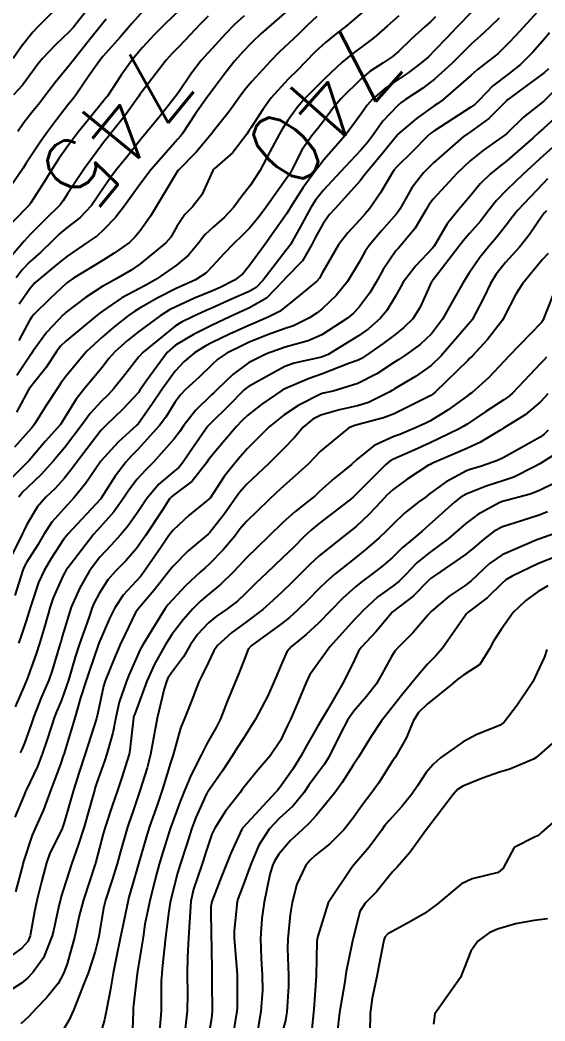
# Model space of a CAD drawing. Header units: metres. Extents: x 307586 to 320046, y 7427249 to 7434250.
# Drawn here: x 310767.2 to 310795.9, y 7432846.5 to 7432901.3 of the extents above; entities that cross this region are included whole.
import ezdxf
from ezdxf.enums import TextEntityAlignment as Align

# ---------------------------------------------------------------- set-up
doc = ezdxf.new("R2010")
doc.units = ezdxf.units.M
doc.header["$MEASUREMENT"] = 0
for name, color, linetype in [('Cotas', 45, 'Continuous'), ('Curvas de Nivel 1m', 11, 'Continuous'), ('Curvas de Nivel 5m', 15, 'Continuous')]:
    doc.layers.add(name, color=color, linetype=linetype)
doc.styles.add('Style-STANDARD', font='STANDARD.shx')

msp = doc.modelspace()

# ---------------------------------------------------------------- linework, layer by layer
at = {"layer": 'Curvas de Nivel 1m', "flags": 128}
for points, elevation in [([(310771.76, 7432902.952), (310770.357, 7432901.174), (310770.172, 7432900.944), (310769.935, 7432900.685), (310769.167, 7432899.945), (310768.454, 7432899.195), (310768.208, 7432898.899), (310767.906, 7432898.482), (310767.358, 7432897.746), (310766.879, 7432897.21)], 749), ([(310795.957, 7432902.22), (310794.727, 7432900.878), (310794.352, 7432900.469), (310793.93, 7432900.019), (310793.353, 7432899.465), (310792.642, 7432898.903), (310792.231, 7432898.585), (310791.907, 7432898.296), (310790.354, 7432896.933), (310790.088, 7432896.739), (310789.888, 7432896.611), (310788.913, 7432895.914), (310787.864, 7432895.022), (310787.833, 7432894.991), (310787.811, 7432894.961), (310786.948, 7432893.873), (310786.192, 7432892.977), (310786.04, 7432892.779), (310785.838, 7432892.512), (310784.471, 7432891), (310784.162, 7432890.661), (310783.81, 7432890.175), (310783.385, 7432889.428), (310783.187, 7432889.016), (310782.673, 7432888.132), (310781.775, 7432887.194), (310781.627, 7432887.032), (310780.715, 7432886.089), (310779.75, 7432885.54), (310779.417, 7432885.394), (310778.708, 7432885.07), (310778.055, 7432884.761), (310777.738, 7432884.613), (310776.718, 7432884.105), (310775.727, 7432883.51), (310775.28, 7432883.107), (310774.121, 7432881.538), (310773.845, 7432881.128), (310773.786, 7432881.045), (310773.7, 7432880.928), (310772.83, 7432879.994), (310771.95, 7432879.147), (310771.808, 7432879.012), (310771.67, 7432878.855), (310770.381, 7432877.169), (310770.069, 7432876.751), (310769.638, 7432876.217), (310769.145, 7432875.67), (310768.644, 7432875.19), (310768.166, 7432874.646), (310767.608, 7432873.696), (310767.446, 7432873.36), (310767.371, 7432873.202), (310766.775, 7432872.024)], 736), ([(310791.952, 7432901.77), (310791.125, 7432900.922), (310790.553, 7432900.311), (310789.924, 7432899.657), (310789.561, 7432899.301), (310789.158, 7432898.948), (310788.453, 7432898.409), (310787.904, 7432898.056), (310787.249, 7432897.617), (310786.505, 7432896.974), (310786.219, 7432896.646), (310785.881, 7432896.174), (310785.385, 7432895.473), (310785.007, 7432894.993), (310783.849, 7432893.661), (310783.564, 7432893.295), (310783.357, 7432893.015), (310782.717, 7432892.139), (310782.005, 7432891.028), (310781.939, 7432890.911), (310781.818, 7432890.715), (310781.119, 7432889.725), (310780.63, 7432889.047), (310779.781, 7432887.874), (310779.415, 7432887.425), (310778.952, 7432887.068), (310778.174, 7432886.669), (310777.764, 7432886.495), (310776.768, 7432886.079), (310775.751, 7432885.617), (310775.412, 7432885.441), (310774.889, 7432885.113), (310773.734, 7432884.264), (310773.103, 7432883.763), (310772.416, 7432883.143), (310772.089, 7432882.777), (310771.714, 7432882.3), (310770.778, 7432881.164), (310770.308, 7432880.557), (310769.678, 7432879.548), (310769.542, 7432879.314), (310769.441, 7432879.182), (310768.612, 7432878.242), (310767.722, 7432877.199), (310767.689, 7432877.163), (310767.652, 7432877.126), (310766.691, 7432876.156)], 738), ([(310773.95, 7432901.79), (310773.362, 7432901.136), (310772.709, 7432900.365), (310771.918, 7432899.5), (310771.755, 7432899.313), (310771.632, 7432899.154), (310770.999, 7432898.259), (310770.262, 7432897.174), (310770.104, 7432896.963), (310769.886, 7432896.697), (310769.216, 7432895.844), (310768.73, 7432895.191), (310768.373, 7432894.68), (310767.85, 7432893.906), (310767.571, 7432893.478), (310767.401, 7432893.204), (310766.766, 7432892.279)], 747), ([(310775.95, 7432901.839), (310775.183, 7432901.111), (310774.562, 7432900.492), (310773.923, 7432899.8), (310773.611, 7432899.44), (310773.361, 7432899.136), (310772.755, 7432898.291), (310772.01, 7432897.149), (310771.962, 7432897.079), (310771.89, 7432896.988), (310771.071, 7432895.966), (310770.418, 7432895.172), (310769.855, 7432894.438), (310769.338, 7432893.695), (310769.013, 7432893.188), (310768.561, 7432892.468), (310767.824, 7432891.305), (310767.781, 7432891.243), (310767.741, 7432891.201), (310766.795, 7432890.223)], 746), ([(310785.95, 7432901.72), (310785.08, 7432900.993), (310784.44, 7432900.498), (310783.929, 7432900.072), (310783.379, 7432899.558), (310782.846, 7432899.021), (310782.38, 7432898.554), (310781.903, 7432898.079), (310780.973, 7432897.044), (310780.518, 7432896.416), (310779.868, 7432895.418), (310779.723, 7432895.203), (310779.626, 7432895.062), (310778.872, 7432894.05), (310777.844, 7432893.157), (310777.804, 7432893.12), (310777.778, 7432893.081), (310777.177, 7432891.739), (310776.657, 7432891.092), (310776.247, 7432890.666), (310775.806, 7432890.005), (310775.479, 7432889.424), (310775.204, 7432889.109), (310773.781, 7432887.954), (310773.299, 7432887.614), (310772.496, 7432887.143), (310772.027, 7432886.89), (310771.767, 7432886.74), (310770.801, 7432886.121), (310769.745, 7432885.321), (310769.671, 7432885.254), (310769.594, 7432885.181), (310768.701, 7432884.223), (310767.956, 7432883.198), (310767.861, 7432883.059), (310767.719, 7432882.848), (310767.057, 7432881.859)], 741), ([(310781.952, 7432901.901), (310780.958, 7432901.045), (310780.422, 7432900.567), (310779.928, 7432900.09), (310779.42, 7432899.565), (310778.985, 7432899.069), (310778.507, 7432898.474), (310777.899, 7432897.669), (310777.648, 7432897.33), (310777.467, 7432897.084), (310776.813, 7432896.156), (310776.121, 7432895.097), (310776.009, 7432894.951), (310775.86, 7432894.789), (310774.406, 7432893.122), (310773.835, 7432892.383), (310773.307, 7432891.656), (310772.947, 7432891.139), (310772.455, 7432890.502), (310771.803, 7432889.822), (310771.449, 7432889.505), (310770.95, 7432889.163), (310769.785, 7432888.376), (310769.124, 7432887.842), (310768.36, 7432887.194), (310768.047, 7432886.919), (310767.764, 7432886.597), (310767.19, 7432885.767)], 743), ([(310789.948, 7432901.475), (310789.678, 7432901.211), (310789.383, 7432900.946), (310788.625, 7432900.26), (310787.922, 7432899.594), (310787.583, 7432899.299), (310787.095, 7432898.968), (310786.381, 7432898.503), (310785.904, 7432898.112), (310784.775, 7432896.997), (310784.368, 7432896.52), (310783.875, 7432895.84), (310783.516, 7432895.366), (310783.227, 7432895.016), (310782.652, 7432894.225), (310782.06, 7432893.028), (310781.983, 7432892.887), (310781.839, 7432892.686), (310780.669, 7432891.047), (310780.309, 7432890.559), (310779.806, 7432889.944), (310779.365, 7432889.499), (310778.913, 7432889.069), (310778.361, 7432888.5), (310777.781, 7432887.855), (310777.398, 7432887.462), (310776.835, 7432887.089), (310776.103, 7432886.762), (310775.766, 7432886.613), (310774.77, 7432886.102), (310773.749, 7432885.528), (310773.5, 7432885.379), (310773.155, 7432885.136), (310772.369, 7432884.512), (310771.731, 7432883.975), (310770.87, 7432883.163), (310769.709, 7432881.774), (310769.461, 7432881.427), (310769.288, 7432881.184), (310768.658, 7432880.221), (310768.024, 7432879.196), (310767.872, 7432878.997), (310767.669, 7432878.765), (310766.927, 7432877.941)], 739), ([(310779.481, 7432901.531), (310778.963, 7432901.07), (310778.46, 7432900.55), (310777.926, 7432899.956), (310777.508, 7432899.495), (310777.144, 7432899.088), (310776.602, 7432898.397), (310775.895, 7432897.339), (310775.723, 7432897.103), (310774.913, 7432896.079), (310774.13, 7432895.126), (310773.86, 7432894.798), (310773.118, 7432893.869), (310772.517, 7432893.143), (310772.223, 7432892.762), (310771.833, 7432892.175), (310771.137, 7432891.16), (310770.499, 7432890.484), (310769.804, 7432889.951), (310769.383, 7432889.6), (310768.972, 7432889.188), (310768.369, 7432888.612), (310767.782, 7432888.095), (310767.341, 7432887.641), (310767.014, 7432887.208)], 744), ([(310771.945, 7432901.346), (310771.785, 7432901.152), (310770.961, 7432900.131), (310770.201, 7432899.176), (310769.909, 7432898.82), (310769.171, 7432897.916), (310768.615, 7432897.193), (310768.305, 7432896.777), (310767.879, 7432896.245), (310767.416, 7432895.658), (310767.101, 7432895.208)], 748), ([(310783.464, 7432901.498), (310782.958, 7432901.02), (310782.436, 7432900.524), (310781.928, 7432900.033), (310781.411, 7432899.548), (310780.906, 7432899.045), (310779.902, 7432897.952), (310779.499, 7432897.461), (310779.212, 7432897.067), (310778.659, 7432896.294), (310777.866, 7432895.307), (310777.767, 7432895.178), (310777.698, 7432895.082), (310776.867, 7432894.076), (310775.893, 7432893.1), (310775.869, 7432893.074), (310775.842, 7432893.031), (310774.701, 7432891.117), (310774.363, 7432890.574), (310773.803, 7432889.776), (310773.514, 7432889.416), (310773.213, 7432889.136), (310772.385, 7432888.546), (310771.783, 7432888.164), (310770.162, 7432887.174), (310769.925, 7432887.023), (310769.769, 7432886.906), (310768.87, 7432886.075), (310767.982, 7432885.198), (310767.869, 7432885.071), (310767.74, 7432884.87), (310767.172, 7432883.762)], 742), ([(310793.441, 7432901.402), (310792.909, 7432900.9), (310792.405, 7432900.436), (310791.929, 7432900.004), (310791.38, 7432899.46), (310790.855, 7432898.926), (310789.904, 7432898.071), (310789.263, 7432897.583), (310788.311, 7432896.956), (310788.064, 7432896.784), (310787.888, 7432896.638), (310787.071, 7432895.772), (310786.504, 7432894.974), (310786.234, 7432894.602), (310785.855, 7432894.175), (310784.765, 7432892.996), (310783.833, 7432891.991), (310783.385, 7432891.456), (310783.107, 7432891.017), (310782.653, 7432890.179), (310782.013, 7432889.028), (310781.927, 7432888.893), (310781.79, 7432888.719), (310780.509, 7432887.049), (310780.147, 7432886.675), (310779.764, 7432886.452), (310778.797, 7432886.03), (310777.75, 7432885.562), (310777.417, 7432885.414), (310776.707, 7432885.09), (310776.062, 7432884.774), (310775.738, 7432884.571), (310773.967, 7432883.126), (310773.72, 7432882.876), (310772.953, 7432881.895), (310772.353, 7432881.143), (310772.046, 7432880.798), (310771.692, 7432880.45), (310771.074, 7432879.767), (310770.632, 7432879.166), (310769.66, 7432877.896), (310769.33, 7432877.509), (310769.058, 7432877.186), (310768.393, 7432876.441), (310767.631, 7432875.729), (310767.362, 7432875.467), (310767.172, 7432875.205)], 737), ([(310796.133, 7432898.636), (310795.909, 7432898.435), (310794.116, 7432897.108), (310793.893, 7432896.944), (310793.863, 7432896.921), (310793.835, 7432896.891), (310792.865, 7432895.914), (310791.867, 7432895.189), (310791.695, 7432895.083), (310791.471, 7432894.916), (310789.848, 7432893.497), (310789.562, 7432893.227), (310789.295, 7432892.945), (310788.662, 7432892.124), (310787.999, 7432890.958), (310787.93, 7432890.85), (310787.819, 7432890.708), (310787.006, 7432889.767), (310786.329, 7432888.975), (310786.111, 7432888.656), (310785.784, 7432888.063), (310785.133, 7432886.99), (310784.52, 7432886.24), (310783.75, 7432885.511), (310783.475, 7432885.284), (310783.069, 7432885.017), (310782.182, 7432884.582), (310781.737, 7432884.424), (310780.767, 7432884.078), (310779.729, 7432883.652), (310779.325, 7432883.466), (310778.549, 7432883.072), (310778.056, 7432882.741), (310777.716, 7432882.431), (310777.027, 7432881.769), (310776.288, 7432881.094), (310775.998, 7432880.797), (310775.692, 7432880.37), (310775.211, 7432879.576), (310774.865, 7432879.112), (310773.659, 7432877.788), (310773.333, 7432877.457), (310773.039, 7432877.136), (310772.437, 7432876.346), (310771.671, 7432875.15), (310771.652, 7432875.121), (310771.622, 7432875.089), (310769.839, 7432873.176), (310769.6, 7432872.872), (310768.934, 7432871.842), (310768.546, 7432871.19), (310768.242, 7432870.524), (310767.805, 7432869.197), (310767.742, 7432869.007), (310767.545, 7432868.382), (310767.247, 7432867.492), (310767.145, 7432867.204)], 734), ([(310796.89, 7432897.863), (310795.893, 7432896.877), (310795.869, 7432896.86), (310794.764, 7432895.992), (310793.866, 7432895.125), (310793.746, 7432895.01), (310793.587, 7432894.893), (310792.579, 7432894.179), (310791.85, 7432893.601), (310791.129, 7432892.921), (310789.829, 7432891.505), (310789.581, 7432891.187), (310789.436, 7432890.944), (310788.836, 7432889.921), (310788.034, 7432888.958), (310787.92, 7432888.831), (310787.79, 7432888.671), (310787.09, 7432887.657), (310786.703, 7432886.971), (310786.358, 7432886.38), (310785.752, 7432885.575), (310785.469, 7432885.262), (310785.141, 7432884.989), (310783.734, 7432884.084), (310782.992, 7432883.756), (310781.727, 7432883.407), (310780.701, 7432883.045), (310779.718, 7432882.54), (310778.862, 7432881.918), (310777.984, 7432881.077), (310777.846, 7432880.933), (310777.699, 7432880.797), (310776.833, 7432879.941), (310776.171, 7432879.095), (310775.97, 7432878.796), (310775.666, 7432878.392), (310774.524, 7432877.117), (310774.09, 7432876.679), (310773.639, 7432876.179), (310773.185, 7432875.58), (310772.888, 7432875.137), (310772.364, 7432874.394), (310771.607, 7432873.562), (310771.245, 7432873.155), (310770.163, 7432871.745), (310769.743, 7432871.178), (310769.681, 7432871.079), (310769.578, 7432870.866), (310769.048, 7432869.697), (310768.872, 7432869.187), (310768.584, 7432868.148), (310768.295, 7432867.192), (310768.103, 7432866.615), (310767.599, 7432865.199), (310767.571, 7432865.13), (310767.5, 7432864.951), (310766.961, 7432863.732)], 733), ([(310796.647, 7432896.087), (310795.871, 7432895.385), (310795.592, 7432895.139), (310795.294, 7432894.869), (310793.85, 7432893.607), (310793.454, 7432893.286), (310792.961, 7432892.899), (310792.399, 7432892.343), (310791.83, 7432891.649), (310791.206, 7432890.919), (310790.588, 7432890.152), (310789.883, 7432888.939), (310789.792, 7432888.816), (310788.871, 7432887.86), (310788.193, 7432886.956), (310788.034, 7432886.692), (310787.762, 7432886.205), (310787.295, 7432885.419), (310786.935, 7432884.968), (310786.297, 7432884.415), (310785.733, 7432884.02), (310784.082, 7432883.005), (310783.721, 7432882.863), (310782.215, 7432882.528), (310781.716, 7432882.339), (310780.132, 7432881.479), (310779.705, 7432881.239), (310779.599, 7432881.166), (310779.49, 7432881.062), (310778.598, 7432880.162), (310777.676, 7432879.271), (310777.583, 7432879.172), (310777.508, 7432879.082), (310776.748, 7432878.003), (310776.14, 7432877.095), (310775.922, 7432876.824), (310775.645, 7432876.597), (310774.83, 7432875.917), (310774.159, 7432875.122), (310773.615, 7432874.305), (310773.132, 7432873.61), (310772.733, 7432873.139), (310772.187, 7432872.554), (310771.59, 7432871.906), (310771.023, 7432871.158), (310770.494, 7432870.241), (310770.034, 7432869.173), (310769.537, 7432867.579), (310769.454, 7432867.26), (310769.43, 7432867.181), (310768.988, 7432865.707), (310768.797, 7432865.187), (310768.408, 7432864.277), (310767.99, 7432863.195), (310767.858, 7432862.817), (310767.468, 7432861.736), (310767.31, 7432861.356), (310767.228, 7432861.202)], 732), ([(310796.37, 7432894.343), (310795.853, 7432893.888), (310794.744, 7432892.876), (310793.834, 7432891.997), (310793.29, 7432891.434), (310792.866, 7432890.9), (310792.414, 7432890.304), (310791.804, 7432889.622), (310791.475, 7432889.238), (310791.233, 7432888.918), (310789.774, 7432887.021), (310789.739, 7432886.975), (310789.714, 7432886.941), (310789.113, 7432885.586), (310788.705, 7432884.95), (310788.218, 7432884.475), (310787.734, 7432884.089), (310787.09, 7432883.605), (310786.183, 7432882.975), (310785.905, 7432882.794), (310785.72, 7432882.701), (310785.252, 7432882.521), (310783.712, 7432881.926), (310783.044, 7432881.683), (310781.704, 7432881.121), (310781.544, 7432881.032), (310780.454, 7432880.286), (310779.682, 7432879.679), (310779.358, 7432879.383), (310779.065, 7432879.066), (310778.423, 7432878.315), (310777.656, 7432877.404), (310777.515, 7432877.22), (310777.427, 7432877.082), (310776.652, 7432876.075), (310775.626, 7432875.31), (310775.507, 7432875.219), (310775.413, 7432875.103), (310775.038, 7432874.53), (310774.117, 7432873.122), (310773.595, 7432872.387), (310773.018, 7432871.706), (310772.453, 7432871.141), (310772.04, 7432870.682), (310771.565, 7432869.932), (310771.291, 7432869.42), (310771.176, 7432869.156), (310770.987, 7432868.598), (310770.478, 7432867.166), (310770.246, 7432866.445), (310769.873, 7432865.174), (310769.492, 7432864.096), (310769.219, 7432863.449), (310769.118, 7432863.184), (310768.719, 7432861.939), (310768.466, 7432861.19), (310768.178, 7432860.467), (310767.587, 7432859.198), (310767.537, 7432859.093), (310767.429, 7432858.846), (310766.944, 7432857.678)], 731), ([(310796.015, 7432890.858), (310795.916, 7432890.764), (310795.82, 7432890.64), (310795.099, 7432889.575), (310794.539, 7432888.879), (310793.784, 7432888.038), (310793.265, 7432887.408), (310792.959, 7432886.898), (310792.576, 7432886.087), (310791.954, 7432884.908), (310791.864, 7432884.786), (310791.74, 7432884.639), (310790.262, 7432882.932), (310789.718, 7432882.403), (310788.865, 7432881.795), (310787.704, 7432881.117), (310787.608, 7432881.057), (310787.446, 7432880.963), (310786.287, 7432880.381), (310785.691, 7432880.197), (310784.701, 7432879.981), (310783.683, 7432879.682), (310783.235, 7432879.459), (310782.716, 7432879.02), (310782.235, 7432878.457), (310781.661, 7432877.854), (310780.832, 7432877.042), (310780.231, 7432876.465), (310779.636, 7432875.901), (310779.241, 7432875.452), (310778.968, 7432875.067), (310778.409, 7432874.278), (310777.605, 7432873.265), (310777.511, 7432873.174), (310777.402, 7432873.082), (310776.421, 7432872.266), (310775.586, 7432871.407), (310775.347, 7432871.104), (310774.566, 7432870.117), (310773.721, 7432869.127), (310773.55, 7432868.881), (310772.975, 7432867.699), (310772.715, 7432867.138), (310772.357, 7432866.305), (310771.884, 7432865.146), (310771.795, 7432864.852), (310771.485, 7432863.391), (310771.433, 7432863.151), (310771.413, 7432863.081), (310770.791, 7432861.16), (310770.458, 7432860.154), (310770.145, 7432859.169), (310769.635, 7432857.396), (310769.574, 7432857.178), (310769.532, 7432857.057), (310769.407, 7432856.788), (310768.868, 7432855.708), (310768.684, 7432855.187), (310768.409, 7432854.153), (310768.159, 7432853.192), (310768.018, 7432852.532), (310767.779, 7432851.196), (310767.656, 7432850.878), (310767.333, 7432850.512), (310766.569, 7432849.963)], 729), ([(310796.114, 7432888.533), (310795.786, 7432888.179), (310794.704, 7432886.876), (310794.344, 7432886.301), (310793.747, 7432885.145), (310793.664, 7432884.971), (310793.622, 7432884.891), (310792.802, 7432883.829), (310791.951, 7432882.908), (310791.835, 7432882.795), (310791.721, 7432882.68), (310789.94, 7432880.936), (310789.81, 7432880.83), (310789.7, 7432880.765), (310788.491, 7432880.152), (310787.685, 7432879.755), (310787.117, 7432879.53), (310785.675, 7432879.149), (310785.539, 7432879.118), (310785.219, 7432878.987), (310783.66, 7432877.723), (310783.324, 7432877.345), (310783.01, 7432877.016), (310782.287, 7432876.38), (310781.634, 7432875.796), (310781.235, 7432875.43), (310780.81, 7432875.042), (310779.611, 7432873.871), (310779.241, 7432873.429), (310778.969, 7432873.066), (310778.348, 7432872.32), (310777.588, 7432871.545), (310777.346, 7432871.322), (310777.081, 7432871.085), (310776.301, 7432870.364), (310775.56, 7432869.587), (310775.337, 7432869.323), (310775.175, 7432869.106), (310774.578, 7432868.149), (310773.941, 7432867.124), (310773.797, 7432866.858), (310773.519, 7432866.232), (310773.185, 7432865.456), (310773.052, 7432865.135), (310772.649, 7432863.981), (310772.461, 7432863.14), (310772.307, 7432862.309), (310771.979, 7432861.145), (310771.849, 7432860.754), (310771.439, 7432859.579), (310771.329, 7432859.257), (310771.297, 7432859.152), (310771.239, 7432858.961), (310770.73, 7432857.16), (310770.407, 7432856.156), (310770.056, 7432855.17), (310769.467, 7432853.281), (310769.441, 7432853.179), (310769.36, 7432852.84), (310769.057, 7432851.471), (310768.989, 7432851.184), (310768.517, 7432849.996), (310767.932, 7432849.194), (310767.63, 7432848.877), (310767.307, 7432848.598), (310766.447, 7432848.063)], 728), ([(310796.366, 7432886.252), (310795.825, 7432884.859), (310795.793, 7432884.809), (310795.742, 7432884.752), (310793.939, 7432882.887), (310793.721, 7432882.656), (310792.862, 7432881.748), (310791.937, 7432880.908), (310791.803, 7432880.807), (310791.7, 7432880.737), (310790.638, 7432879.976), (310789.679, 7432879.378), (310789.392, 7432879.228), (310788.763, 7432878.949), (310787.998, 7432878.628), (310787.668, 7432878.51), (310786.603, 7432878.031), (310785.656, 7432877.261), (310785.352, 7432876.985), (310784.417, 7432876.223), (310783.631, 7432875.517), (310783.363, 7432875.276), (310783.042, 7432875.016), (310782.25, 7432874.39), (310781.611, 7432873.802), (310780.816, 7432873.042), (310779.591, 7432871.851), (310779.211, 7432871.439), (310778.873, 7432871.067), (310778.215, 7432870.432), (310777.565, 7432869.905), (310777.119, 7432869.525), (310776.683, 7432869.089), (310776.152, 7432868.489), (310775.539, 7432867.675), (310775.174, 7432867.105), (310774.581, 7432866.05), (310774.172, 7432865.12), (310773.484, 7432863.282), (310773.443, 7432863.17), (310773.436, 7432863.13), (310773.243, 7432861.355), (310773.199, 7432861.133), (310772.779, 7432859.801), (310772.554, 7432859.139), (310772.262, 7432858.305), (310771.893, 7432857.145), (310771.784, 7432856.769), (310771.384, 7432855.25), (310771.362, 7432855.171), (310771.356, 7432855.15), (310771.341, 7432855.109), (310770.697, 7432853.16), (310770.472, 7432852.281), (310770.223, 7432851.167), (310769.802, 7432849.654), (310769.624, 7432849.175), (310769.307, 7432848.588), (310768.681, 7432847.804), (310768.102, 7432847.192), (310767.711, 7432846.771), (310767.281, 7432846.378)], 727), ([(310796.031, 7432882.857), (310795.882, 7432882.698), (310795.72, 7432882.523), (310794.157, 7432880.883), (310793.917, 7432880.67), (310793.697, 7432880.515), (310792.711, 7432879.876), (310791.677, 7432879.195), (310791.506, 7432879.082), (310791.217, 7432878.917), (310789.665, 7432878.169), (310788.821, 7432877.789), (310787.656, 7432877.274), (310787.453, 7432877.164), (310787.209, 7432876.964), (310786.43, 7432876.183), (310785.629, 7432875.379), (310785.424, 7432875.185), (310785.183, 7432874.987), (310783.61, 7432873.768), (310783.194, 7432873.427), (310782.756, 7432873.018), (310782.18, 7432872.441), (310781.591, 7432871.869), (310780.717, 7432871.043), (310780.132, 7432870.494), (310779.566, 7432869.924), (310779.122, 7432869.502), (310778.548, 7432869.07), (310777.96, 7432868.664), (310777.545, 7432868.315), (310776.944, 7432867.681), (310776.541, 7432867.09), (310776.162, 7432866.455), (310775.51, 7432865.581), (310775.32, 7432865.288), (310775.237, 7432865.104), (310775.108, 7432864.715), (310774.724, 7432863.111), (310774.565, 7432862.204), (310774.364, 7432861.116), (310774.178, 7432860.393), (310773.787, 7432859.125), (310773.422, 7432858.034), (310773.186, 7432857.361), (310773.11, 7432857.133), (310772.724, 7432855.806), (310772.534, 7432855.138), (310772.265, 7432854.25), (310771.907, 7432853.145), (310771.801, 7432852.703), (310771.533, 7432851.148), (310771.499, 7432850.99), (310771.331, 7432850.343), (310770.948, 7432849.155), (310770.712, 7432848.564), (310770.172, 7432847.167), (310769.904, 7432846.55), (310769.268, 7432845.507)], 726), ([(310796.116, 7432878.856), (310795.892, 7432878.636), (310795.669, 7432878.482), (310794.767, 7432877.977), (310793.657, 7432877.343), (310793.35, 7432877.199), (310792.476, 7432876.902), (310791.845, 7432876.713), (310791.649, 7432876.638), (310790.535, 7432876.031), (310789.629, 7432875.378), (310789.382, 7432875.187), (310789.04, 7432874.946), (310788.248, 7432874.322), (310787.61, 7432873.71), (310787.245, 7432873.325), (310786.871, 7432872.967), (310786.188, 7432872.383), (310785.592, 7432871.904), (310784.462, 7432870.997), (310783.994, 7432870.587), (310783.57, 7432870.172), (310782.989, 7432869.588), (310782.414, 7432869.021), (310781.962, 7432868.612), (310781.546, 7432868.289), (310779.873, 7432867.055), (310779.714, 7432866.873), (310779.523, 7432866.381), (310779.149, 7432865.423), (310778.996, 7432865.065), (310778.555, 7432864.007), (310778.196, 7432863.073), (310777.96, 7432862.594), (310777.47, 7432861.741), (310777.245, 7432861.303), (310777.129, 7432861.083), (310776.566, 7432859.969), (310776.199, 7432859.092), (310775.986, 7432858.536), (310775.463, 7432857.1), (310775.449, 7432857.063), (310775.41, 7432856.937), (310774.965, 7432855.531), (310774.841, 7432855.108), (310774.638, 7432854.374), (310774.323, 7432853.116), (310774.064, 7432851.833), (310773.958, 7432851.121), (310773.877, 7432850.58), (310773.634, 7432849.125), (310773.424, 7432847.258), (310773.415, 7432847.128), (310773.413, 7432847.006), (310773.34, 7432845.129)], 724), ([(310796.785, 7432877.726), (310795.655, 7432877.019), (310795.358, 7432876.864), (310794.238, 7432876.287), (310793.641, 7432876.085), (310792.731, 7432875.804), (310791.63, 7432875.358), (310791.344, 7432875.198), (310790.991, 7432874.919), (310789.61, 7432873.678), (310789.216, 7432873.335), (310788.76, 7432872.948), (310788.134, 7432872.418), (310787.592, 7432871.901), (310787.099, 7432871.453), (310786.458, 7432870.971), (310785.951, 7432870.602), (310785.572, 7432870.284), (310784.892, 7432869.661), (310784.221, 7432869), (310783.546, 7432868.294), (310782.877, 7432867.68), (310782.068, 7432867.025), (310781.824, 7432866.731), (310781.518, 7432866.03), (310781.221, 7432865.321), (310781.095, 7432865.036), (310780.776, 7432864.321), (310780.11, 7432863.051), (310779.473, 7432862.034), (310779.087, 7432861.443), (310778.857, 7432861.066), (310778.3, 7432860.221), (310777.503, 7432859.079), (310777.473, 7432859.039), (310777.432, 7432858.963), (310776.837, 7432857.667), (310776.622, 7432857.088), (310776.335, 7432856.155), (310775.992, 7432855.094), (310775.85, 7432854.624), (310775.461, 7432853.099), (310775.445, 7432853.016), (310775.356, 7432852.413), (310775.182, 7432851.102), (310775.012, 7432849.41), (310774.978, 7432849.105), (310774.954, 7432848.75), (310774.95, 7432847.105), (310774.826, 7432845.55)], 723), ([(310796.501, 7432875.99), (310795.634, 7432875.571), (310795.131, 7432875.367), (310793.624, 7432874.966), (310793.565, 7432874.949), (310793.435, 7432874.892), (310792.27, 7432874.25), (310791.611, 7432873.748), (310790.653, 7432872.924), (310789.595, 7432872.125), (310788.938, 7432871.598), (310788.308, 7432870.953), (310787.95, 7432870.583), (310787.573, 7432870.296), (310786.797, 7432869.735), (310785.976, 7432868.976), (310785.77, 7432868.759), (310785.548, 7432868.521), (310784.178, 7432867), (310783.903, 7432866.629), (310783.519, 7432866.088), (310783.07, 7432865.454), (310782.857, 7432865.016), (310782.467, 7432864.047), (310782.019, 7432863.025), (310781.848, 7432862.658), (310781.471, 7432861.88), (310780.915, 7432861.038), (310780.235, 7432860.265), (310779.436, 7432859.27), (310779.349, 7432859.146), (310779.284, 7432859.061), (310778.472, 7432858.02), (310777.875, 7432857.075), (310777.728, 7432856.757), (310777.393, 7432855.777), (310777.23, 7432855.237), (310777.178, 7432855.082), (310776.712, 7432853.744), (310776.579, 7432853.088), (310776.497, 7432851.943), (310776.444, 7432851.089), (310776.391, 7432850.025), (310776.37, 7432849.089), (310776.387, 7432848.005), (310776.374, 7432847.089), (310776.266, 7432846.102)], 722), ([(310796.087, 7432874.387), (310795.616, 7432874.209), (310794.649, 7432873.91), (310793.61, 7432873.571), (310793.16, 7432873.342), (310792.597, 7432872.9), (310792.063, 7432872.441), (310791.594, 7432872.064), (310789.951, 7432870.934), (310789.734, 7432870.784), (310789.578, 7432870.643), (310788.726, 7432869.787), (310787.655, 7432868.959), (310787.597, 7432868.915), (310787.552, 7432868.858), (310786.683, 7432867.827), (310785.89, 7432866.976), (310785.738, 7432866.77), (310785.523, 7432866.3), (310785.09, 7432865.405), (310784.862, 7432864.99), (310784.042, 7432863.555), (310783.716, 7432863.007), (310783.479, 7432862.616), (310782.903, 7432861.582), (310782.591, 7432861.019), (310782.157, 7432860.318), (310781.437, 7432859.302), (310781.316, 7432859.15), (310781.208, 7432859.033), (310779.413, 7432857.102), (310779.395, 7432857.078), (310779.383, 7432857.06), (310778.75, 7432855.709), (310778.495, 7432855.069), (310778.182, 7432854.265), (310777.712, 7432853.077), (310777.658, 7432852.779), (310777.681, 7432851.077), (310777.693, 7432850.721), (310777.713, 7432849.076), (310777.72, 7432848.665), (310777.739, 7432847.076), (310777.7, 7432846.662), (310777.42, 7432845.078)], 721), ([(310796.514, 7432871.931), (310795.59, 7432871.566), (310794.142, 7432870.882), (310793.795, 7432870.672), (310793.577, 7432870.464), (310792.778, 7432869.685), (310791.739, 7432868.908), (310791.643, 7432868.818), (310791.551, 7432868.678), (310790.328, 7432866.928), (310789.955, 7432866.505), (310789.52, 7432866.06), (310788.999, 7432865.457), (310788.594, 7432864.949), (310788.1, 7432864.351), (310787.489, 7432863.57), (310787.219, 7432863.229), (310787.008, 7432862.965), (310786.393, 7432862.052), (310785.738, 7432860.977), (310785.629, 7432860.81), (310785.456, 7432860.536), (310784.854, 7432859.577), (310784.422, 7432858.995), (310783.421, 7432857.77), (310783.063, 7432857.367), (310782.678, 7432857.017), (310782.02, 7432856.407), (310781.392, 7432855.659), (310781.149, 7432855.271), (310781.046, 7432855.035), (310780.896, 7432854.555), (310780.585, 7432853.042), (310780.458, 7432852.147), (310780.38, 7432851.044), (310780.413, 7432849.958), (310780.479, 7432849.043), (310780.489, 7432848.226), (310780.397, 7432847.043), (310780.234, 7432846.09)], 719), ([(310796.094, 7432870.336), (310795.57, 7432870.031), (310794.886, 7432869.547), (310794.199, 7432868.88), (310793.544, 7432867.962), (310793.122, 7432867.309), (310792.911, 7432866.896), (310792.377, 7432866.044), (310791.511, 7432865.482), (310791.178, 7432865.245), (310790.813, 7432864.92), (310789.492, 7432863.865), (310789.022, 7432863.41), (310788.74, 7432862.947), (310788.373, 7432862.052), (310787.738, 7432860.957), (310787.624, 7432860.795), (310787.456, 7432860.524), (310786.852, 7432859.556), (310786.424, 7432858.97), (310785.993, 7432858.409), (310785.419, 7432857.588), (310784.943, 7432856.987), (310784.165, 7432856.235), (310783.392, 7432855.604), (310783.081, 7432855.32), (310782.845, 7432855.015), (310782.371, 7432854.022), (310782.111, 7432853.023), (310782.012, 7432852.368), (310781.872, 7432851.025), (310781.862, 7432850.497), (310781.918, 7432849.024), (310781.906, 7432848.425), (310781.82, 7432847.025), (310781.753, 7432846.558), (310781.315, 7432845.029)], 718), ([(310796.049, 7432866.855), (310795.915, 7432866.468), (310795.514, 7432865.599), (310795.271, 7432865.099), (310795.139, 7432864.865), (310794.428, 7432863.812), (310793.715, 7432862.887), (310793.481, 7432862.724), (310792.185, 7432862.194), (310791.472, 7432861.807), (310790.226, 7432860.929), (310789.816, 7432860.576), (310789.451, 7432860.133), (310788.975, 7432859.409), (310788.655, 7432858.948), (310788.115, 7432858.264), (310787.418, 7432857.501), (310787.172, 7432857.205), (310786.999, 7432856.964), (310786.327, 7432856.042), (310785.404, 7432854.98), (310784.088, 7432852.999), (310783.509, 7432851.172), (310783.478, 7432851.008), (310783.469, 7432850.881), (310783.428, 7432849.008), (310783.294, 7432847.154), (310783.281, 7432847.022), (310783.104, 7432845.173)], 717), ([(310796.485, 7432861.837), (310795.464, 7432860.955), (310795.313, 7432860.862), (310794.016, 7432860.32), (310793.452, 7432860.154), (310792.517, 7432859.829), (310791.44, 7432859.38), (310791.159, 7432859.192), (310790.919, 7432858.918), (310789.413, 7432856.94), (310788.572, 7432855.771), (310787.848, 7432854.955), (310787.621, 7432854.717), (310787.377, 7432854.414), (310786.734, 7432853.602), (310786.11, 7432852.973), (310785.812, 7432852.522), (310785.426, 7432850.979), (310785.412, 7432850.91), (310785.336, 7432850.548), (310785.065, 7432849.236), (310785.038, 7432848.984), (310784.998, 7432848.673), (310784.7, 7432846.989), (310784.551, 7432845.714)], 716), ([(310796.084, 7432852.124), (310795.355, 7432852.04), (310794.322, 7432851.845), (310793.35, 7432851.565), (310792.884, 7432851.358), (310792.276, 7432850.901), (310791.894, 7432850.345), (310791.313, 7432848.91), (310789.914, 7432846.931), (310789.852, 7432846.364)], 714)]:
    msp.add_lwpolyline(points, dxfattribs=dict(at, elevation=elevation))
at = {"layer": 'Curvas de Nivel 5m', "flags": 128}
for points, elevation in [([(310769.958, 7432902.678), (310768.464, 7432901.195), (310768.2, 7432900.936), (310767.935, 7432900.65), (310767.293, 7432899.836), (310766.858, 7432899.211)], 750), ([(310777.514, 7432901.518), (310777.087, 7432901.089), (310776.531, 7432900.497), (310775.924, 7432899.862), (310775.549, 7432899.475), (310775.226, 7432899.11), (310773.895, 7432897.383), (310773.79, 7432897.235), (310773.721, 7432897.132), (310772.957, 7432896.059), (310772.24, 7432895.146), (310772.071, 7432894.938), (310771.858, 7432894.676), (310770.738, 7432893.167), (310769.829, 7432891.8), (310769.596, 7432891.412), (310769.406, 7432891.184), (310768.605, 7432890.398), (310767.799, 7432889.593), (310767.614, 7432889.383), (310767.457, 7432889.203), (310766.69, 7432888.305)], 745), ([(310787.949, 7432901.543), (310787.646, 7432901.263), (310787.318, 7432900.966), (310786.573, 7432900.334), (310785.926, 7432899.846), (310785.427, 7432899.48), (310784.856, 7432898.996), (310783.904, 7432898.103), (310783.354, 7432897.56), (310782.806, 7432897.021), (310782.382, 7432896.529), (310781.875, 7432895.808), (310781.566, 7432895.336), (310781.394, 7432895.037), (310780.895, 7432894.086), (310780.348, 7432893.052), (310779.835, 7432892.279), (310779.305, 7432891.589), (310778.927, 7432891.069), (310778.394, 7432890.495), (310777.807, 7432889.988), (310777.337, 7432889.548), (310776.982, 7432889.088), (310776.437, 7432888.443), (310775.781, 7432887.899), (310774.663, 7432887.117), (310774.102, 7432886.791), (310773.765, 7432886.62), (310772.799, 7432886.098), (310771.746, 7432885.382), (310771.613, 7432885.284), (310771.441, 7432885.155), (310769.729, 7432883.742), (310769.449, 7432883.46), (310769.249, 7432883.185), (310768.633, 7432882.272), (310767.781, 7432881.199), (310767.748, 7432881.154), (310767.701, 7432881.07), (310767.032, 7432879.857)], 740), ([(310796.194, 7432900.603), (310795.934, 7432900.288), (310795.263, 7432899.53), (310794.606, 7432898.88), (310793.907, 7432898.335), (310793.092, 7432897.707), (310792.314, 7432896.906), (310792.105, 7432896.693), (310791.887, 7432896.533), (310790.896, 7432895.906), (310789.867, 7432895.232), (310789.698, 7432895.109), (310789.511, 7432894.944), (310788.689, 7432894.117), (310787.846, 7432893.268), (310787.7, 7432893.106), (310787.6, 7432892.962), (310786.952, 7432891.848), (310786.337, 7432890.975), (310786.103, 7432890.693), (310785.814, 7432890.375), (310785.14, 7432889.653), (310784.639, 7432888.997), (310783.778, 7432887.499), (310783.6, 7432887.186), (310783.457, 7432887.013), (310782.54, 7432886.244), (310781.752, 7432885.609), (310781.42, 7432885.363), (310780.807, 7432885.044), (310779.738, 7432884.594), (310778.691, 7432884.112), (310777.729, 7432883.657), (310777.35, 7432883.461), (310776.769, 7432883.09), (310776.201, 7432882.613), (310775.713, 7432882.09), (310774.998, 7432881.111), (310774.483, 7432880.327), (310773.674, 7432879.18), (310773.649, 7432879.155), (310773.626, 7432879.13), (310772.603, 7432878.201), (310771.653, 7432877.164), (310770.836, 7432875.961), (310770.191, 7432875.171), (310769.617, 7432874.565), (310768.969, 7432873.826), (310768.551, 7432873.191), (310768.195, 7432872.596), (310767.587, 7432871.617), (310767.437, 7432871.349), (310767.383, 7432871.202), (310766.953, 7432869.815)], 735), ([(310796.086, 7432892.612), (310795.838, 7432892.37), (310794.44, 7432890.881), (310794.162, 7432890.54), (310793.811, 7432890.081), (310793.284, 7432889.412), (310792.849, 7432888.899), (310792.38, 7432888.311), (310791.778, 7432887.441), (310791.44, 7432886.915), (310790.837, 7432885.844), (310790.334, 7432884.931), (310789.735, 7432884.138), (310789.115, 7432883.56), (310788.278, 7432882.954), (310787.944, 7432882.734), (310787.719, 7432882.588), (310786.741, 7432881.942), (310785.707, 7432881.409), (310784.359, 7432881), (310783.82, 7432880.89), (310783.701, 7432880.851), (310782.478, 7432880.235), (310781.683, 7432879.699), (310781.303, 7432879.411), (310780.856, 7432879.042), (310779.661, 7432877.84), (310779.293, 7432877.427), (310778.989, 7432877.067), (310778.394, 7432876.32), (310777.624, 7432875.147), (310777.593, 7432875.11), (310777.559, 7432875.081), (310776.489, 7432874.216), (310775.606, 7432873.392), (310775.37, 7432873.103), (310774.925, 7432872.439), (310774.025, 7432871.123), (310773.832, 7432870.874), (310773.575, 7432870.601), (310772.866, 7432869.835), (310772.411, 7432869.141), (310772.129, 7432868.562), (310771.533, 7432867.203), (310771.512, 7432867.15), (310771.006, 7432865.662), (310770.843, 7432865.16), (310770.542, 7432864.213), (310770.237, 7432863.169), (310769.713, 7432861.424), (310769.635, 7432861.177), (310769.591, 7432861.048), (310769.455, 7432860.648), (310769.059, 7432859.563), (310768.919, 7432859.185), (310768.516, 7432858.095), (310768.115, 7432857.193), (310767.902, 7432856.698), (310767.409, 7432855.2), (310767.405, 7432855.178), (310767.382, 7432855.099), (310766.979, 7432853.592)], 730), ([(310796.104, 7432880.856), (310795.909, 7432880.648), (310795.696, 7432880.421), (310794.859, 7432879.698), (310793.674, 7432878.968), (310793.626, 7432878.938), (310793.554, 7432878.891), (310792.38, 7432878.188), (310791.662, 7432877.856), (310789.748, 7432877.033), (310789.653, 7432876.985), (310789.62, 7432876.973), (310789.565, 7432876.941), (310788.409, 7432876.185), (310787.633, 7432875.614), (310787.288, 7432875.303), (310786.976, 7432874.966), (310786.325, 7432874.264), (310785.609, 7432873.6), (310784.847, 7432872.991), (310783.593, 7432871.978), (310783.087, 7432871.516), (310782.592, 7432871.02), (310782.085, 7432870.515), (310781.568, 7432870.019), (310781.06, 7432869.538), (310780.506, 7432869.046), (310779.545, 7432868.315), (310778.817, 7432867.791), (310778.033, 7432867.075), (310777.823, 7432866.782), (310777.519, 7432866.138), (310777.168, 7432865.423), (310777.005, 7432865.085), (310776.589, 7432863.992), (310776.219, 7432863.093), (310776.01, 7432862.562), (310775.602, 7432861.099), (310775.568, 7432860.993), (310775.456, 7432860.661), (310775.094, 7432859.45), (310774.986, 7432859.107), (310774.762, 7432858.445), (310774.297, 7432857.117), (310774.084, 7432856.439), (310773.708, 7432855.125), (310773.371, 7432853.927), (310773.186, 7432853.311), (310773.14, 7432853.132), (310772.833, 7432851.65), (310772.732, 7432851.136), (310772.49, 7432849.974), (310772.326, 7432849.14), (310772.171, 7432848.275), (310771.954, 7432847.143), (310771.841, 7432846.588), (310771.439, 7432845.148)], 725), ([(310797.051, 7432873.404), (310795.603, 7432872.899), (310795.493, 7432872.862), (310793.594, 7432872.04), (310792.912, 7432871.574), (310792.21, 7432870.904), (310791.887, 7432870.598), (310791.575, 7432870.367), (310790.707, 7432869.782), (310789.719, 7432868.938), (310789.551, 7432868.751), (310788.721, 7432867.768), (310787.896, 7432866.956), (310787.723, 7432866.765), (310787.525, 7432866.441), (310787.007, 7432865.469), (310786.711, 7432864.968), (310786.186, 7432864.283), (310785.488, 7432863.481), (310785.142, 7432862.985), (310784.75, 7432862.266), (310784.129, 7432861), (310783.878, 7432860.582), (310783.448, 7432860.009), (310783.026, 7432859.428), (310782.745, 7432859.017), (310782.153, 7432858.295), (310781.419, 7432857.633), (310780.85, 7432857.038), (310780.299, 7432856.147), (310779.828, 7432855.053), (310779.37, 7432853.81), (310779.166, 7432853.261), (310779.109, 7432853.063), (310778.938, 7432851.473), (310778.943, 7432851.064), (310779.092, 7432849.286), (310779.104, 7432849.062), (310779.101, 7432847.256), (310779.089, 7432847.062), (310778.831, 7432845.503)], 720), ([(310796.642, 7432857.626), (310795.762, 7432856.857), (310795.581, 7432856.688), (310795.409, 7432856.611), (310794.248, 7432856.03), (310793.659, 7432854.886), (310793.381, 7432854.654), (310791.967, 7432854.314), (310791.374, 7432854.036), (310790.05, 7432852.93), (310789.358, 7432852.41), (310788.42, 7432851.882), (310787.346, 7432851.293), (310787.181, 7432851.125), (310787.12, 7432850.962), (310786.83, 7432849.455), (310786.736, 7432848.966), (310786.491, 7432847.778), (310786.38, 7432846.969), (310786.366, 7432845.88)], 715)]:
    msp.add_lwpolyline(points, dxfattribs=dict(at, elevation=elevation))

# ---------------------------------------------------------------- texts
at = {"layer": 'Cotas', "style": 'Style-STANDARD'}
for s, rotation, p in [('740', 228.5149, (310783.842, 7432896.645, 740)), ('745', 230.7367, (310772.505, 7432895.379, 745))]:
    msp.add_text(s, height=4, rotation=rotation, dxfattribs=at).set_placement(p, align=Align.MIDDLE_CENTER)

doc.saveas('drawing.dxf')
